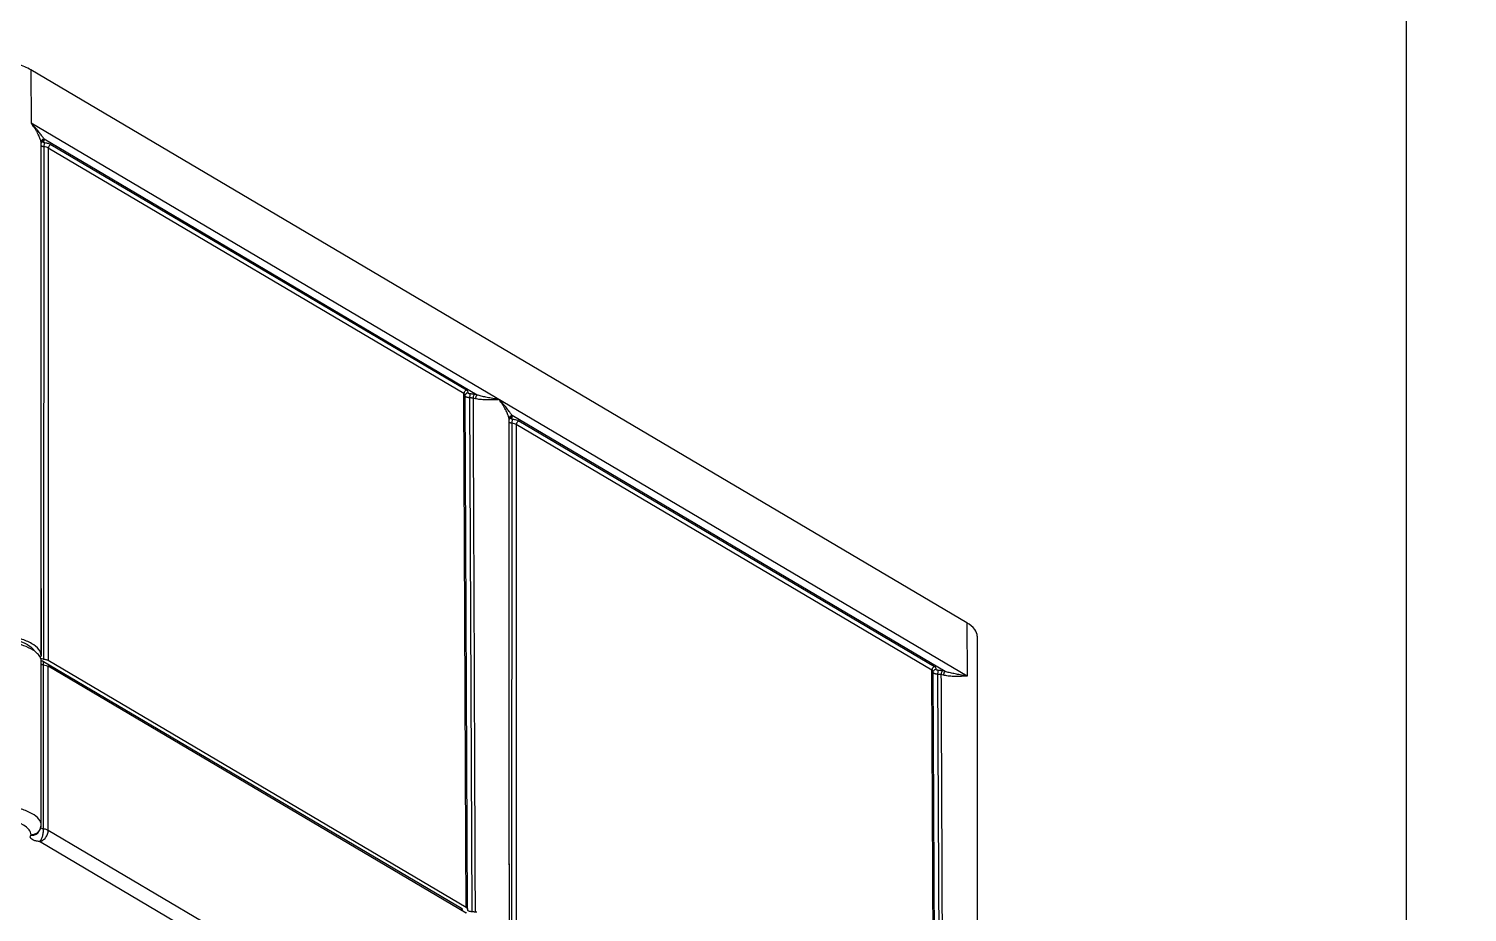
# Model space of a CAD drawing. Header units: millimetres. Extents: x -603 to 1798, y -1840 to -1013.
# Drawn here: x -445.6 to -305, y -1613.1 to -1526.8 of the extents above; entities that cross this region are included whole.
import ezdxf

# ---------------------------------------------------------------- set-up
doc = ezdxf.new("R2010")
doc.units = ezdxf.units.MM
doc.header["$MEASUREMENT"] = 0
doc.layers.get('0').update_dxf_attribs({"linetype": 'CONTINUOUS'})
doc.layers.get('Defpoints').update_dxf_attribs({"linetype": 'CONTINUOUS'})

# ---------------------------------------------------------------- blocks, each defined once
blk = doc.blocks.new('*U24')
at = {"color": 7}
for p, q in [((-109.2033736901171, -20.77566573572773), (-109.1890394732172, 35.13606424657235)), ((-105.3307029423172, -17.06082020802768), (-105.5555052804173, 33.1452135939723)), ((-105.1185210519172, 32.90188919957234), (-104.8969059060173, -17.30417770182765)), ((-104.9639566024173, 26.35310879507233), (-104.7712540755172, -17.30340708932766)), ((-58.4859213984173, 23.48225260827229), (-17.54544342641725, -0.7018814197276697)), ((-59.34234625411727, 22.37905313387233), (-18.40186828211722, -1.805080894127684)), ((-64.15377855181714, -41.45948823772767), (-64.1407896350172, 8.608451297372312)), ((-63.70366528961722, -41.5922633864277), (-63.69072951171711, 8.474019855872314)), ((-63.45259807511729, 1.459872708372302), (-63.45079351431718, 8.13012648087232)), ((-59.59255460661734, -44.0790076869277), (-59.81735330541733, 6.127025896472276)), ((-59.38037314681719, 5.883701714172332), (-59.37353435391719, 5.923790071172334)), ((-59.38037272621727, 5.883701721272303), (-59.1587575802173, -44.32236518022768)), ((-59.37353435391719, 5.923790071172334), (-59.36972720191716, 5.94781298337233)), ((-59.26829602761723, 6.288694150272306), (-18.40909611791722, -17.84742774772764)), ((-59.25400014561728, 5.721753881272264), (-18.40264130921719, -18.40973618092767)), ((-59.25400014561728, 5.721753881272264), (-59.22580827671709, -0.6650786833276925)), ((-58.86962569401726, 6.053193802872272), (-58.87257923691732, 5.896127625372344)), ((-58.80660539131713, 6.015966796172336), (-58.80944298381723, 5.813735973972314)), ((-17.95543405251738, -18.31931953772767), (-58.80944298381723, 5.813735973972314)), ((-59.22580827671709, -0.6650786833276925), (-59.03310574971738, -44.32159456772769)), ((-17.95170382561719, -1.945376404527678), (-17.95188721001728, -2.319749991327683)), ((-17.71895847691712, -2.320419220527697), (-17.72248233311711, -17.9819039586277)), ((-17.62979534331726, -1.894555564227687), (-17.71895928721733, -2.319876854927713)), ((-17.71895949171721, -2.319869414927723), (-17.71895847711721, -2.320419195127727)), ((-17.43889375451727, -1.599649084227678), (-17.62979534331726, -1.894555564227687)), ((-108.1923081095172, -22.07556896872774), (-108.2031980113172, -16.87467963432766)), ((-108.2031980113172, -16.87467963432766), (-16.72683450831732, -70.9110940812277)), ((-106.0712531354172, -17.32949936042769), (-63.7404360025173, -42.33492689252768)), ((-105.0274612686171, -17.79754175242766), (-64.41065896131727, -41.79047587152769)), ((-104.8984067860172, -17.32533683352773), (-104.9041308650171, -17.3495795786277)), ((-104.8968599133173, -17.30396152112763), (-104.8984067860172, -17.32533683352773)), ((-104.8859788597172, -17.23927190392766), (-104.8859785237173, -17.23936187882765)), ((-104.7712540755172, -17.30340708932766), (-104.7710528602172, -17.3489921642277)), ((-104.7710528602172, -17.3489921642277), (-104.7705338118171, -17.46658191012767)), ((-104.7705338118171, -17.46658191012767), (-64.15377855181714, -41.45948823772767)), ((-17.95070056721715, -17.98197137632769), (-17.95543405251738, -18.31931953772767)), ((-17.73126808391726, -18.04760999752767), (-17.73040452921714, -18.3865331173277)), ((-17.72248233311711, -17.9819039586277), (-17.72255905031716, -18.36441481632767)), ((-18.41563022611717, -68.47767571612769), (-18.40264130921719, -18.40973618092767)), ((-17.96551696381721, -68.6104508650277), (-17.95258118601714, -18.54416762252771)), ((-17.71442082911722, -25.44550922122772), (-17.7126452413172, -18.8880609646277)), ((-17.7126454179172, -18.88806048832765), (-17.71440736911723, -25.39306734032772)), ((-17.65697770381712, -18.77771845152768), (-17.62459787541729, -18.7117830362277)), ((-108.1923081095172, -22.07556896872774), (-16.71601145801719, -76.11194392542768)), ((-63.47414103581718, -41.9969626869277), (-63.47935037801722, -42.00583664682767)), ((-63.47935037801722, -42.00583664682767), (-63.47846867061708, -42.00516248912771)), ((-63.47846867061708, -42.00516248912771), (-63.4774265239173, -42.00411183792767)), ((-63.4673423138172, -41.9800954702277), (-63.47414103581718, -41.9969626869277)), ((-63.46078988831732, -41.93700077432766), (-63.4673423138172, -41.9800954702277)), ((-63.46079075561715, -41.9369964314277), (-63.46036826851719, -41.94650834962766)), ((-63.46034638771721, -41.76155157502768), (-63.4603682637171, -41.94650834872772)), ((-63.46032630221725, -41.59229731572771), (-63.46034638771721, -41.76155157502768)), ((-60.33310480971727, -44.34768683882766), (-18.0022876768171, -69.3531143709277)), ((-59.28931294281711, -44.8157292307277), (-18.67251063551726, -68.80866334992771)), ((-59.16025846031721, -44.34352431192769), (-59.16598253931716, -44.36776705702766)), ((-59.15871158761729, -44.32214899952766), (-59.16025846031721, -44.34352431192769)), ((-59.03310574971738, -44.32159456772769), (-59.03290453441718, -44.36717964252767)), ((-59.03290453441718, -44.36717964252767), (-59.03238548611716, -44.48476938842765)), ((-59.03238548611716, -44.48476938842765), (-18.41563022611717, -68.47767571612769)), ((-17.72219805121722, -68.77973940942769), (-17.7222199287171, -68.9646959368277)), ((-17.72217796401719, -68.61048358602767), (-17.72219805121722, -68.77973940942769)), ((-17.73599281311726, -69.01515028042769), (-17.74120215201719, -69.02402423032771)), ((-17.74120215201719, -69.02402423032771), (-17.74032042341719, -69.02335004852767)), ((-17.74032042341719, -69.02335004852767), (-17.73928583791712, -69.02230706812765)), ((-17.72919408851726, -68.99828306692768), (-17.73599281311726, -69.01515028042769)), ((-17.72264165601723, -68.95518835192769), (-17.72919408851726, -68.99828306692768)), ((-17.72264252331729, -68.95518400722767), (-17.72222003501724, -68.9646959404277)), ((-16.71601145801719, -76.11194392542768), (-16.72683450831732, -70.9110940812277))]:
    blk.add_line(p, q, dxfattribs=at)
for centre, radius, start, end in [((-57.52110386871709, 19.81359486327233), 13.8954629638, 258.5177788764969, 259.2124527096016), ((-16.81638806501724, -2.323100169927727), 0.902518437, 156.5560221249993, 162.8926352644997), ((-102.8668276101171, -3.115201394527674), 14.5710209994, 257.2957991087924, 258.3117539585984), ((-102.8148168991172, -3.273173471227722), 14.0373091728, 257.2957976074939, 258.311756907897), ((-18.10722703971715, -19.64358289972768), 1.1102383941, 72.73471881359902, 81.99319732760613), ((-62.54899724371717, -41.8678514557277), 0.9147590081, 184.9327528205998, 189.120798142098), ((-62.53161564471725, -41.86514287962774), 0.9323501973, 189.1158241146033, 191.183176214603), ((-60.99265419641733, -41.5162013834277), 2.5109334345, 194.5585889785998, 197.5783784195028), ((-62.80905820441717, -42.15003796672767), 0.9495366034999999, 184.9327585255982, 189.1207688457961), ((-62.79101796551731, -42.14722674242768), 0.9677943767, 189.1157966872993, 191.1831766494004), ((-57.12869419671733, -30.1334569671277), 14.5709512923, 257.2957974265004, 258.3117572168953), ((-57.07666851141721, -30.29136069312767), 14.0373094365, 257.2957975908942, 258.3117569349959), ((-17.07087221601728, -69.16822010402768), 0.9495746365000001, 184.9328907606979, 189.1207290829983), ((-17.05287736171726, -69.16541560312766), 0.9677865332, 189.1157905321959, 191.1831850306954), ((-16.81084873611735, -68.88603890852772), 0.9147591917, 184.9327603343005, 189.1208001778977), ((-16.79346735001718, -68.8833303635277), 0.9323501658, 189.1158263022009, 191.1831762525011), ((-15.26985066871725, -68.53874982212767), 2.4949826109, 194.5032637447973, 197.4934698440962)]:
    blk.add_arc(centre, radius, start, end, dxfattribs=at)
for points, start_tangent, end_tangent in [([(-105.6585841656172, -17.01941028912773), (-105.7082574215174, -5.347093485827656), (-105.7579613113171, 6.708308211872293), (-105.8084665770173, 19.45680025817234), (-105.8600476098172, 33.18188300257231)], (-0.004315110895285774, 0.9999906898656414), (-0.003638194532457872, 0.9999933817483714)), ([(-59.9204358248171, -44.03759777062766), (-59.97077483331714, -32.20635236092767), (-60.02122912451728, -19.96014890942769), (-60.07198408861723, -7.130875739627697), (-60.12188902531716, 6.16369359277229)], (-0.004315104777569088, 0.9999906898920403), (-0.003638263859795592, 0.9999933814961409)), ([(-59.81735414011723, 6.127026000672288), (-59.9754263531172, 6.141106660972298), (-60.12188736671715, 6.163693172272303)], (-0.9982615443476418, 0.05893970713077143), (-0.9823120461467617, 0.1872512856964204)), ([(-59.62735852861715, 6.103185775972349), (-59.81735414011723, 6.127026000672288)], (-0.979705044307531, 0.2004445712868738), (-0.9982615443349657, 0.05893970734546653)), ([(-59.47679096201728, 6.058504348572285), (-59.62735852861715, 6.103185775972349)], (-0.926453229427376, 0.3764099011497788), (-0.9797050442170889, 0.2004445717289245)), ([(-59.37041600121711, 5.947775944772332), (-59.38735027271719, 5.996147051472292), (-59.47679096201728, 6.058504348572285)], (-0.05369511032889247, 0.9985573769827992), (-0.9264532293875039, 0.3764099012479153)), ([(-59.25400014561728, 5.721753881272264), (-59.31904302651719, 5.768628229572357), (-59.36127512141729, 5.818758772672311), (-59.37960415301723, 5.870956880872257), (-59.38032835741728, 5.883701744672294)], (-0.8609998990085752, 0.5086051257185906), (-0.0006811806515188989, 0.9999997679964332)), ([(-59.0567481158173, 6.163676178072308), (-59.16296822021718, 6.204364791772321), (-59.27246497691726, 6.235319119772328)], (-0.9094395734051608, 0.4158361003143415), (-0.9712817518434408, 0.2379322561905736)), ([(-58.80944298381723, 5.813735973972314), (-58.84173745311728, 5.837005677772311), (-58.86303155661722, 5.86216013587233), (-58.87221143161719, 5.888436397272301), (-58.87255620611722, 5.896125568272339)], (-0.860999898830681, 0.5086051260197417), (0.02165492770377997, 0.9997655045590161)), ([(-58.86160037571722, 5.956432090472333), (-58.86226689621708, 5.972251499272318), (-58.86382176741722, 5.982430750072297)], (0.02209572880800802, 0.9997558595819497), (-0.1927108455052114, 0.9812555885316866)), ([(-63.45257035101713, 1.568798482772308), (-63.45476194091725, -7.703453086427714), (-63.45792632011717, -24.43297475202769), (-63.46032630221725, -41.59229731572771)], (-0.000255770174698955, -0.9999999672908083), (-0.0001188597096289358, -0.9999999929361847)), ([(-17.54544342641725, -0.7018814197276697), (-17.87500767841721, -0.8396656461276848), (-18.15288393831725, -1.097130500327694), (-18.33771676941706, -1.436012438127648), (-18.40186828211722, -1.805080894127684)], (-0.979716576354386, -0.2003881982963091), (0.002081011195524801, -0.999997834693858)), ([(-17.54544342641725, -0.7018814197276697), (-17.70505072361721, -0.8914961941276829), (-17.83811998731721, -1.193880092027655), (-17.92491419281714, -1.565179527027681)], (-0.7921570084267605, -0.6103173551525186), (-0.1510082643869336, -0.9885325002683756)), ([(-16.73617035231723, -1.379258339927674), (-17.11346760271726, -1.455600063827717), (-17.43202731931729, -1.660702660427717), (-17.64440317271715, -1.964031220527716)], (-0.9998623926427594, -0.0165890258513487), (-0.3980349041273, -0.9173702715350935)), ([(-17.54544342641725, -0.7018814197276697), (-17.18234328751714, -0.7751549761276806), (-16.91056676091716, -0.8729642310276517), (-16.7179850922173, -1.002408564327709), (-16.64093836191705, -1.160905176427661), (-16.71332816161726, -1.328188736627737)], (0.9902132484687028, -0.1395626116016), (-0.6746146626443134, -0.7381700731845604)), ([(-16.71332816161726, -1.328188736627737), (-17.07374561151732, -1.365985791927699), (-17.37779428951717, -1.538603215927708), (-17.43519157711717, -1.595661332227678)], (-0.9960036554716672, 0.08931247553996408), (-0.6726272084458486, -0.7399815122409106)), ([(-16.71332816161726, -1.328188736627737), (-16.72599054241709, -1.344964703527694), (-16.73357452591722, -1.361819180927682), (-16.73617035231723, -1.379258339927674)], (-0.6740685173891738, -0.7386688255671557), (0.003378322596630908, -0.9999942934519342)), ([(-16.73617035231723, -1.379258339927674), (-16.54715652701725, -1.864619658127651), (-15.98794592551712, -2.316283543027737), (-15.09811266591714, -2.697673326427719), (-13.93577766861722, -2.984124357727694), (-12.58046938791722, -3.155881956527708), (-11.12330121711716, -3.201454617927709), (-9.662208496117273, -3.117726164627697), (-8.47087565191714, -2.944979369627674)], (0.003420076954950636, -0.9999941515197087), (0.982249843026341, 0.1875773063958657)), ([(-18.40186828211722, -1.805080894127684), (-18.40534702921718, -9.819343871827698), (-18.40909611791722, -17.84742774772764)], (-0.0004165608798886778, -0.999999913238513), (-0.0004824727132493451, -0.9999998836100337)), ([(-18.40186828211722, -1.805080894127684), (-18.28227035011719, -1.861993247927671), (-18.13003084621732, -1.909420165027655), (-17.95174005341732, -1.945308575227671)], (0.8574548953675235, -0.5145591340266632), (0.9879848181901622, -0.1545509593168306)), ([(-17.95188721001728, -2.319749991327683), (-17.95262134271707, -3.840663990227711), (-17.95478301061712, -8.540979364427699), (-17.95679605401733, -13.25450938532771), (-17.95866901581712, -17.9818539870277)], (-0.0004884209478856431, -0.9999998807224818), (-0.0003813781749260973, -0.9999999272753414)), ([(-17.92491419281714, -1.565179527027681), (-17.95174005341732, -1.945308575227671)], (-0.1510082644012714, -0.9885325002661853), (0.01928462360903416, -0.9998140343545184)), ([(-17.95130531911718, -1.945361496427665), (-17.81605177831716, -1.969442519827737), (-17.71869113151729, -2.002252401827661), (-17.65899782551719, -2.039001997827711)], (0.9930481755823477, -0.117708627434741), (0.7360249761057086, -0.6769543814383588)), ([(-17.67897476441726, -2.057612477127691), (-17.71895849231714, -2.320414728427693)], (-0.2943050129592507, -0.95571154609906), (-0.0002563579747086519, -0.9999999671402938)), ([(-17.71895847691712, -2.320419220527697), (-17.49299611571723, -2.895931136727711), (-16.83425765441712, -3.425335065927641), (-15.78701629881721, -3.873045331727724), (-15.02338701531721, -4.084937024027681)], (0.003423016551476031, -0.999994141461683), (0.9737225394958495, -0.2277376035654936)), ([(-108.2031979229173, -16.87472134292767), (-107.9362456131171, -16.86312943792768), (-107.6652039103174, -16.85172623152772), (-107.3940467791172, -16.84412994122766), (-107.1265789726172, -16.84270190112767), (-106.8651582199172, -16.84893442172768), (-106.6103963855171, -16.86386848622766), (-106.3629392113171, -16.88834230872766), (-106.1253446226171, -16.92278453452769), (-105.9018701023172, -16.96682569062767)], (0.9992737802813452, 0.0381039636026265), (0.9754803383617849, -0.2200865953882197)), ([(-108.2031311597173, -16.87471912452764), (-107.9317687622172, -16.92895851112763), (-107.6658703783173, -16.97807903122771), (-107.4073523191173, -17.0248131938277), (-107.1582647464172, -17.07092245882768), (-106.9195515360173, -17.11772528102773), (-106.6908002835171, -17.16639287812768), (-106.4718372487173, -17.21783154612768), (-106.2642857413173, -17.2723446424277), (-106.0712531354172, -17.32949936042769)], (0.9782069701688118, -0.2076321832307156), (0.9537858532790211, -0.3004871812320952)), ([(-106.0712531354172, -17.32949936042769), (-105.9855692929173, -17.25026868132767), (-105.9237017794171, -17.11780160122765), (-105.9018701023172, -16.96682569062767)], (0.8983581331477735, 0.4392637756601921), (-0.007462218037863446, 0.9999721572633689)), ([(-105.8187183434172, -17.38408303962768), (-105.7376126940171, -17.30386238902764), (-105.6791234709171, -17.17066508882766), (-105.6585841656172, -17.01941028912773)], (0.8841440384849741, 0.4672144253032868), (-0.008030140282687125, 0.9999677579037438)), ([(-105.8187183434172, -17.38408303962768), (-105.6880906950173, -17.40756301542768), (-105.5456912684172, -17.42603518332766), (-105.3924685057173, -17.43880143552769)], (0.97925065493242, -0.2026527937493741), (0.9981391711439173, -0.06097700409280406)), ([(-105.6585841769172, -17.01941029522771), (-105.5581061133173, -17.03731704532771), (-105.4485661417173, -17.05130084792768), (-105.3307029446173, -17.06082021112769)], (0.979492893515719, -0.2014787124045724), (0.9983040394297733, -0.05821550358965893)), ([(-105.3924685057173, -17.43880143552769), (-105.3600083595172, -17.35214835652772), (-105.3374416934171, -17.21404990612768), (-105.3307024584171, -17.06081951592768)], (0.5560249433001161, 0.8311656046950587), (-0.01464836247352301, 0.9998927069825264)), ([(-105.3924685057173, -17.43880143552769), (-105.3494543444172, -17.44271732602766), (-105.3088895572173, -17.4489146833277), (-105.2734501468171, -17.45675253332769), (-105.2437618760173, -17.46578383662774), (-105.2202158945172, -17.47565186612763), (-105.2022858019172, -17.4866337733277), (-105.1889255595172, -17.50000848192769), (-105.1815067580171, -17.51614504342768)], (0.9981361360233413, -0.06102666601080427), (0.1951070204060225, -0.980781958739191)), ([(-105.3307029423172, -17.06082020802768), (-105.2413371713174, -17.06933255312771), (-105.1598747729172, -17.08203852892774), (-105.0885809486172, -17.09796191782772), (-105.0267532698172, -17.11683273062766), (-104.9742470790172, -17.13881613302766), (-104.9320922668171, -17.16441128162768), (-104.9026202515172, -17.19336638132768), (-104.8958417232172, -17.20380007392771)], (0.9978153922548615, -0.06606393100078728), (0.4903414886272652, -0.871530392201441)), ([(-105.1828557394172, -17.53489470552773), (-105.1670320230173, -17.6711485855277), (-105.0274612686171, -17.79754175242766)], (-0.3267775372159682, -0.945101286196917), (0.8608758963859074, -0.5088149870255008)), ([(-105.1828557121173, -17.53489619502767), (-105.0355765317172, -17.50109705842766), (-104.9285623921173, -17.40166260022767), (-104.9043106241172, -17.34951854952766)], (0.9997231891711746, -0.02352753776781335), (0.321482257708885, 0.9469156023523946)), ([(-105.1815067580171, -17.51614504342768), (-105.1828557394172, -17.53489470552773)], (0.1951070192890068, -0.980781958961399), (-0.3263623824430709, -0.9452447277430764)), ([(-105.0274612686171, -17.79754175242766), (-104.8984402382173, -17.73401005092768), (-104.8045970884173, -17.61312645802769), (-104.7705338118171, -17.46658191012767)], (0.9797165763707749, 0.2003881982161812), (-0.002081011164527782, 0.9999978346939224)), ([(-104.8957225359172, -17.30413181772764), (-104.8780043698171, -17.36861237642773)], (0.038744976374757, -0.9992491315011086), (0.4666783593090567, -0.8844271077667211)), ([(-104.8780043698171, -17.36861237642773), (-104.7705338118171, -17.46658191012767)], (0.4666783594245322, -0.884427107705789), (0.8599526308495575, -0.5103738558105467)), ([(-17.95907783191706, -17.98185383112769), (-18.21733825131719, -17.92709791922772), (-18.40909611791722, -17.84742774772764)], (-0.9900870428233433, 0.140455144559847), (-0.8609998990803067, 0.5086051255971589)), ([(-17.78995632061719, -18.01917033692769), (-17.95907783191706, -17.98185383112769)], (-0.9563079659434354, 0.2923612051437904), (-0.9900870428145297, 0.1404551446219742)), ([(-17.71959569251726, -18.04612008962766), (-17.78995632061719, -18.01917033692769)], (-0.8928050795652254, 0.4504432149589244), (-0.9563079660352471, 0.2923612048434756)), ([(-17.95258118601714, -18.54416762252771), (-18.08840367141715, -18.52035526832771), (-18.21077830351715, -18.48943763162771), (-18.31634327561733, -18.4522615375277), (-18.40264130921719, -18.40973618092767)], (-0.9900899452980318, 0.1404346831083414), (-0.8609998988652119, 0.5086051259612853)), ([(-17.89595962391718, -18.34710807062771), (-17.95543405251738, -18.31931953772767)], (-0.9377096775378426, 0.3474198622011633), (-0.8609998988842437, 0.5086051259290675)), ([(-17.73040452921714, -18.3865331173277), (-17.85967362151723, -18.35911799812772), (-17.89595962391718, -18.34710807062771)], (-0.9900899452986391, 0.1404346831040606), (-0.9377096774963911, 0.3474198623130441)), ([(-17.66485583831718, -18.64018280812769), (-17.77771242001722, -18.58337093642768)], (-0.7500253228613091, 0.6614091132323391), (-0.9545318101561844, 0.2981090797006325)), ([(-17.7225590504172, -18.36441481692771), (-17.5142815100171, -18.90465993012771)], (0.03581834633302013, -0.9993583171545469), (0.5887667069301562, -0.8083030154654998)), ([(-17.71272770981727, -18.90057002752764), (-17.48851450971733, -19.48944913862766), (-16.81218772711736, -20.04377954772764), (-15.72905432491734, -20.5138133121277), (-14.31180584351728, -20.86800539282768), (-12.6555570509172, -21.08258514892771), (-10.87146259091719, -21.1431516402277), (-9.079257124617243, -21.04564011302767), (-7.399219643617243, -20.79659479202769), (-5.944101285617307, -20.4127296793277), (-4.811604167117366, -19.91983424592769)], (0.002423496970872806, -0.9999970633269041), (0.8692016992361932, 0.4944576888318297)), ([(-17.7126452413172, -18.8880609646277), (-17.69832638641719, -18.83258827842764), (-17.65697770381712, -18.77771845152768)], (0.01564228362682891, 0.9998776519969521), (0.7119295972410707, 0.702250844479497)), ([(-17.5142815100171, -18.90465993012771), (-17.37286554031721, -19.07101946592769)], (0.5887667070921544, -0.8083030153475003), (0.6999477270414771, -0.7141940768512924)), ([(-17.37286554031721, -19.07101946592769), (-16.9362757228173, -19.41014313382772), (-16.02031799611723, -19.85063617072768), (-14.81650824341727, -20.20205946742766), (-13.39072248051707, -20.44517768632767), (-11.82099064901718, -20.56668146882765), (-10.19323179841717, -20.55991754902772), (-8.59653729761726, -20.42525431832769), (-7.118294466417183, -20.17005928282771), (-5.839414634917148, -19.8082962321277), (-4.833281447517265, -19.36167236752766)], (0.6999477271871388, -0.7141940767085364), (0.8706370893290296, 0.4919258670619748)), ([(-5.245018376917187, -19.83571245802767), (-6.291604170817209, -20.29195014862768), (-7.649145006817207, -20.65017768752767), (-9.19304953601727, -20.87923739032766), (-10.86522177641723, -20.97050117532768), (-12.51554016451723, -20.91437706982771), (-14.0478307485173, -20.71603580832772), (-15.36984023041714, -20.38537234942766), (-16.3650604452173, -19.9532970339277), (-16.9960555912171, -19.43607618102766), (-17.06387067801711, -19.33546586972767)], (-0.8689276902992877, -0.4949390558757162), (-0.5179723603231987, 0.8553973544156039)), ([(-109.2029207363171, -20.77526695242767), (-108.9616907195173, -21.43173035192768), (-108.1923081095172, -22.07556896872774)], (0.01315338184902154, -0.9999134905310229), (0.8609998988877328, -0.5086051259231604)), ([(-17.71440748141731, -25.39306734022767), (-17.7156581184172, -30.49650856252771), (-17.71820637131714, -42.53298722482771), (-17.72037702311718, -55.25935239602768), (-17.72217796401719, -68.61048358602767)], (-0.0002559814508327466, -0.999999967236748), (-0.0001188687723514886, -0.9999999929351076)), ([(-64.41065896131727, -41.79047587152769), (-64.28163576401721, -41.72694237802767), (-64.18779368351716, -41.60605828342767), (-64.1537315046171, -41.4595160292277)], (0.979716577887024, 0.2003881908030984), (-0.002081014324179218, 0.9999978346873472)), ([(-64.41065896131727, -41.79047587152769), (-64.16053888561714, -41.89427310952766), (-63.82558080111721, -41.96523674562769)], (0.8611312703913215, -0.5083826660638904), (0.9900876944407239, -0.1404505511454189)), ([(-64.15377854791723, -41.45948867382771), (-63.96111930451707, -41.53880454662772), (-63.70366528951718, -41.59226333392769)], (0.8620231167225862, -0.5068689635752801), (0.9906765509375326, -0.1362349860443881)), ([(-63.82558080111721, -41.96523674562769), (-63.76317308021726, -41.88130313672769), (-63.71861311321732, -41.74497556152772)], (0.8040518344213414, 0.5945592044226344), (0.2011804737685262, 0.9795541929746774)), ([(-63.82558080111721, -41.96523674562769), (-63.79111562111711, -41.97109219002766), (-63.75909299041723, -41.9785642849277), (-63.73088395141713, -41.98745631912772), (-63.70807351041731, -41.99731942012767), (-63.69124788761724, -42.00795593892769), (-63.67922316801719, -42.01992565412769), (-63.6722122129172, -42.03306730392768), (-63.67066807521724, -42.04699848292768), (-63.67502181481723, -42.0613306764277)], (0.9900899435954886, -0.1404346951115798), (-0.4583217783847459, -0.888786333973607)), ([(-63.75507800601736, -42.2316853564277), (-63.6073536154172, -42.19081744222768), (-63.49971045181724, -42.08665608862765), (-63.46768965761726, -42.00779147042766)], (0.9996611639176912, 0.02602993190016521), (0.2314165507237873, 0.9728547579423688)), ([(-63.68570202841715, -42.07559319162772), (-63.72612771881722, -42.12534725442771), (-63.74989117911718, -42.1775820550277)], (-0.7053924529908853, -0.7088169631600968), (-0.2655860948941222, -0.9640871465790272)), ([(-63.7404360025173, -42.33492689252768), (-63.59297654201714, -42.29218692192768), (-63.48552942721722, -42.18664423302772), (-63.44626251281716, -42.04596875502767)], (0.999251194378031, 0.03869173728431817), (0.0002152474015974865, 0.9999999768342778)), ([(-63.71861311321732, -41.74497556152772), (-63.70367050781715, -41.59226222832768)], (0.201180473819348, 0.9795541929642397), (-0.01306895923285265, 0.999914597505492)), ([(-63.70366528961722, -41.5922633864277), (-63.63466886971719, -41.60446962852768), (-63.57001064551719, -41.62000407812769), (-63.51086757881717, -41.63904131442769), (-63.46030713751725, -41.66124219152772)], (0.9890637581228596, -0.1474885838561258), (0.8866516702845961, -0.462437904568317)), ([(-63.68570203051718, -42.0755930783277), (-63.54570688911713, -42.05246338432767), (-63.47854894241709, -42.00508214062768)], (0.9950940499790726, -0.09893347106135002), (0.7074448435336556, 0.7067685571370883)), ([(-63.67502181481723, -42.0613306764277), (-63.68570202841715, -42.07559319162772)], (-0.4583217789009419, -0.8887863337074193), (-0.705490097471841, -0.70871977704109)), ([(-63.46768965761726, -42.00779147042766), (-63.4603682637171, -41.94650834872772)], (0.2314165508962572, 0.9728547579013428), (0.0002484855283636198, 0.9999999691274706)), ([(-63.44626251281716, -42.04596875502767), (-63.42296432791727, -42.14737440012772)], (0.1939501927744263, -0.9810113774685608), (0.2502209565424552, -0.9681887589240948)), ([(-63.74989117911718, -42.1775820550277), (-63.75507800601736, -42.2316853564277)], (-0.2655860951349345, -0.9640871465126882), (0.08581518928452841, -0.9963110725511689)), ([(-63.7404360025173, -42.33492689252768), (-63.67744074051711, -42.42880203522765), (-63.60045362551728, -42.54212126862768), (-63.50818352771716, -42.67428925692769), (-63.39827992771734, -42.82585082212773), (-63.26777800171726, -42.99764035362767), (-63.11347157961723, -43.19008078302767), (-62.93162288311714, -43.40336603752763), (-62.71733621471731, -43.63783071752766), (-62.46498283401729, -43.89290660282774)], (0.5573768114127626, -0.8302596522169086), (0.7182988188999588, -0.6957347244222645)), ([(-63.38633885241734, -42.27452880622769), (-63.33389843121722, -42.42682491882766), (-63.26252990171724, -42.60482093442766), (-63.16844671341732, -42.8093619040277), (-63.04736238891724, -43.04072267132767), (-62.8942436180173, -43.29876916122765), (-62.70265973561709, -43.58334606242767), (-62.46498283401729, -43.89290660282774)], (0.3008798770935875, -0.9536620468279882), (0.634568832554145, -0.7728663511570869)), ([(-62.46498283401729, -43.89290660282774), (-62.24407496871709, -43.88340673342765), (-61.98460362311721, -43.87211103422766), (-61.70057572491714, -43.86319839002766), (-61.41214919841718, -43.86072219522765), (-61.13458249551718, -43.86681932322773), (-60.87107194171722, -43.88214723652771), (-60.62113168161727, -43.90697378542768), (-60.3847181203173, -43.94139434812769), (-60.16372177661719, -43.98501316892771)], (0.9992741404044637, 0.03809451822664579), (0.9754820663913097, -0.2200789361773189)), ([(-62.46498283401729, -43.89290660282774), (-62.23961476191721, -43.93834232302771), (-61.98349018181716, -43.98613681942771), (-61.71135311201715, -44.0353544119277), (-61.44199850161726, -44.08497108452769), (-61.18826178871723, -44.13451820812764), (-60.95160644751718, -44.18481344862766), (-60.73047441931726, -44.2368167339277), (-60.52398605271719, -44.29113190722768), (-60.33310480971727, -44.34768683882766)], (0.9782059107253757, -0.2076371744701287), (0.9537869766622203, -0.3004836154427413)), ([(-60.33310480971727, -44.34768683882766), (-60.24742096841715, -44.26845616142771), (-60.18555345421714, -44.13598908162771), (-60.16372177661719, -43.98501316892771)], (0.8983581331477735, 0.4392637756601921), (-0.007462218037863446, 0.9999721572633689)), ([(-60.08056999691712, -44.4022705185277), (-59.99946434831736, -44.3220498635277), (-59.94097512841722, -44.18885256452768), (-59.9204358248171, -44.03759777062766)], (0.8841440181070782, 0.4672144638658681), (-0.00803014015503515, 0.9999677579047691)), ([(-60.08056999691712, -44.4022705185277), (-59.94994234901719, -44.42575049062765), (-59.80754292881716, -44.44422265822772), (-59.65432017411717, -44.45698891242768)], (0.9792506551611984, -0.2026527926438811), (0.9981391707551727, -0.0609770104562082)), ([(-59.92043582591714, -44.03759777172769), (-59.81995776621716, -44.05550452112772), (-59.71041779891721, -44.06948832332768), (-59.59255460661734, -44.07900768672772)], (0.9794928941173111, -0.2014787094799206), (0.9983040391373915, -0.05821550860354863)), ([(-59.65432017411717, -44.45698891242768), (-59.62186103911722, -44.37033541972767), (-59.59929436121729, -44.23223705172768), (-59.5925541558172, -44.0790070423277)], (0.5560040427927877, 0.831179586129301), (-0.01463938322730974, 0.9998928384875672)), ([(-59.65432017411717, -44.45698891242768), (-59.61468421071731, -44.46050256112767), (-59.57570177901721, -44.46620110642772), (-59.54048368721715, -44.47362261682764), (-59.51104958411725, -44.48209703022764), (-59.48770458071726, -44.4911511632277), (-59.47022215601714, -44.50054781362763), (-59.45691569581732, -44.51109730542765), (-59.44749087981722, -44.52331218062767), (-59.44288907171722, -44.53730563642767)], (0.9981377175074975, -0.06100079416633175), (0.1126455222717189, -0.9936352380587816)), ([(-59.59255460661734, -44.0790076869277), (-59.51002503181735, -44.08667941812769), (-59.43156036521714, -44.0984104482277), (-59.36086509441725, -44.11348303452769), (-59.30009210581738, -44.13105478982772), (-59.24909190031713, -44.15084317822772), (-59.20800794341721, -44.17280652132769), (-59.17767582101715, -44.19652969222767), (-59.15889895331725, -44.21989395002771)], (0.9978139305550763, -0.06608600449587955), (0.5107310550974785, -0.859740536068305)), ([(-59.44470741361738, -44.55308218382771), (-59.42888369721732, -44.68933606392767), (-59.28931294281711, -44.8157292307277)], (-0.3267775372159682, -0.945101286196917), (0.8608758963859074, -0.5088149870255008)), ([(-59.44470738641712, -44.55308367342769), (-59.29742820591719, -44.5192845367277), (-59.19041406641736, -44.41985007862769), (-59.16616229841725, -44.36770602792768)], (0.9997231891711746, -0.02352753776781335), (0.321482257708885, 0.9469156023523946)), ([(-59.44288907171722, -44.53730563642767), (-59.44470741361738, -44.55308218382771)], (0.112645520985409, -0.9936352382046069), (-0.3265091311684841, -0.9451940474122771)), ([(-59.28931294281711, -44.8157292307277), (-59.16029191251732, -44.75219752922766), (-59.0664487627173, -44.63131393642772), (-59.03238548611716, -44.48476938842765)], (0.9797165763707749, 0.2003881982161812), (-0.002081011164527782, 0.9999978346939224)), ([(-59.15889895331725, -44.21989395002771), (-59.15763460131711, -44.22209099472769), (-59.1482792396173, -44.25004614732774), (-59.14785788541712, -44.25745882122766)], (0.5107310560782804, -0.8597405354856572), (0.000598030944631056, -0.9999998211794788)), ([(-59.15757421021726, -44.32231929612766), (-59.1398560441171, -44.3867998548277)], (0.038744976374757, -0.9992491315011086), (0.4666783593090567, -0.8844271077667211)), ([(-59.1398560441171, -44.3867998548277), (-59.03238548611716, -44.48476938842765)], (0.4666783594245322, -0.884427107705789), (0.8599526308495575, -0.5103738558105467)), ([(-18.67251063551726, -68.80866334992771), (-18.54348743831724, -68.7451298564277), (-18.44964535781719, -68.6242457618277), (-18.41558317881709, -68.47770350762772)], (0.979716577887024, 0.2003881908030984), (-0.002081014324179218, 0.9999978346873472)), ([(-18.67251063551726, -68.80866334992771), (-18.42239055981713, -68.91246058792768), (-18.0874324753172, -68.98342422392767)], (0.8611312703913215, -0.5083826660638904), (0.9900876944407239, -0.1404505511454189)), ([(-18.41563022211722, -68.47767615222767), (-18.22297097871706, -68.55699202502768), (-17.96551696381721, -68.61045081232766)], (0.8620231167225862, -0.5068689635752801), (0.9906765509661696, -0.1362349858361439)), ([(-18.0874324753172, -68.98342422392767), (-18.02502403791732, -68.89949071072766), (-17.98046386781721, -68.76316295302769)], (0.8040571945372811, 0.5945519556042491), (0.2011794275066514, 0.9795544078549675)), ([(-17.98046386781721, -68.76316295302769), (-17.96552162931721, -68.61044931252769)], (0.2011794275494941, 0.9795544078461685), (-0.01307310129237338, 0.9999145433598812)), ([(-17.96551696381721, -68.6104508650277), (-17.8905647384172, -68.62390571492767), (-17.8265129236172, -68.63969481312768), (-17.76968891131719, -68.65837244252765), (-17.72209069081737, -68.67946186492765)], (0.989059647985628, -0.1475161439522674), (0.8864633552698047, -0.4627987897173028)), ([(-18.0874324753172, -68.98342422392767), (-18.04998772321733, -68.98988402052765), (-18.01831835621715, -68.99747190242766), (-17.99129337461727, -69.00618048052769), (-17.96912816771714, -69.01592132562769), (-17.95214281751714, -69.02689685602769), (-17.94031082631727, -69.03915336642768), (-17.93373503121711, -69.0523324242277), (-17.93261148621718, -69.06603707782773), (-17.93711010711718, -69.07996886612767)], (0.9900881947114379, -0.1404470245076263), (-0.4681417911528939, -0.8836533615486112)), ([(-18.01174294181737, -69.19576961152768), (-18.01692972141723, -69.24987294742772)], (-0.2655854745482785, -0.9640873174712786), (0.08581530787784797, -0.9963110623363721)), ([(-18.01692972141723, -69.24987294742772), (-17.86920530331736, -69.20900504292769), (-17.76156212261731, -69.10484368462767), (-17.7295413222173, -69.0259790544277)], (0.99966116771531, 0.02602978605488115), (0.2314165444802694, 0.9728547594275373)), ([(-17.9475537178173, -69.09378068622772), (-17.98797945421711, -69.14353477802769), (-18.01174294181737, -69.19576961152768)], (-0.705392667175919, -0.7088167500097915), (-0.2655854740478402, -0.9640873176091387)), ([(-18.0022876768171, -69.3531143709277), (-17.85482814181728, -69.31037436062769), (-17.74738105461711, -69.20483163702767), (-17.70811418701715, -69.06415623332765)], (0.9992511955919923, 0.03869170593259149), (0.0002152409585446545, 0.9999999768356646)), ([(-18.0022876768171, -69.3531143709277), (-17.94050052741727, -69.4451945160277), (-17.86470660041732, -69.55681201612771), (-17.7734136131171, -69.68771550842769), (-17.66418013521707, -69.83856871152767), (-17.53382933331727, -70.01043241982768), (-17.37893218281715, -70.2038920492277), (-17.19564511721728, -70.41908823612772), (-16.97972620691712, -70.65545050652764), (-16.72683450831732, -70.9110940812277)], (0.5573663004284516, -0.8302667084417519), (0.7182982714904451, -0.695735289584939)), ([(-17.94755371991732, -69.09378057292764), (-17.80755858701718, -69.07065088832769), (-17.74040069531725, -69.02326969972768)], (0.995094042688422, -0.09893354439224912), (0.7074450550580758, 0.7067683454102031)), ([(-17.93711010711718, -69.07996886612767), (-17.9475537178173, -69.09378068622772)], (-0.4681417892137408, -0.8836533625759355), (-0.7055139372642861, -0.7086960450897445)), ([(-17.7295413222173, -69.0259790544277), (-17.7222199287171, -68.9646959368277)], (0.2314165440753345, 0.9728547595238607), (0.0002484953145132655, 0.9999999691250389)), ([(-17.70811418701715, -69.06415623332765), (-17.68532660781716, -69.16358117232772)], (0.1939294352458062, -0.981015481093567), (0.2493023841211524, -0.9684256921785529)), ([(-17.64944336981716, -69.28873435902767), (-17.59780543941724, -69.43946785672767), (-17.52715353891722, -69.61653479972767), (-17.43345877371712, -69.82108851462766), (-17.31214936701713, -70.05362734772768), (-17.15798006351724, -70.3139660350277), (-16.96500603551726, -70.60084343412768), (-16.72683450831732, -70.9110940812277)], (0.2994824752069601, -0.9541018011951936), (0.6345679899024168, -0.7728670430230588)), ([(-16.71601145801719, -76.11194392542768), (-15.47041928171711, -76.6583801268277), (-13.83348134201719, -77.07017885812769), (-11.9168573959173, -77.31926112992772), (-9.85109174321724, -77.38867449722767), (-7.776866810817182, -77.27367977312764), (-5.83565392341734, -76.98211153462768)], (0.8609998989065064, -0.5086051258913793), (0.9797165763509369, 0.2003881983131715))]:
    blk.add_spline(points, degree=3, dxfattribs=dict(at, start_tangent=start_tangent, end_tangent=end_tangent))

msp = doc.modelspace()

# ---------------------------------------------------------------- linework, layer by layer
at = {"layer": 'Defpoints', "color": 2}
for points in [[(-311.0113484832679, -1831.325558322108), (-603.4407004879088, -1831.325558322108), (-603.4407004879088, -1422.344380717061), (-311.0113484832679, -1422.344380717061)], [(-311.0113484832679, -1831.325558322107), (-18.58199647862705, -1831.325558322107), (-18.58199647862705, -1422.344380717061), (-311.0113484832679, -1422.344380717061)]]:
    msp.add_lwpolyline(points, close=True, dxfattribs=at)

# ---------------------------------------------------------------- block references
at = {"rotation": 180}
msp.add_blockref('*U24', (-462.1339327922834, -1606.913514871386), dxfattribs=at)

doc.saveas('drawing.dxf')
